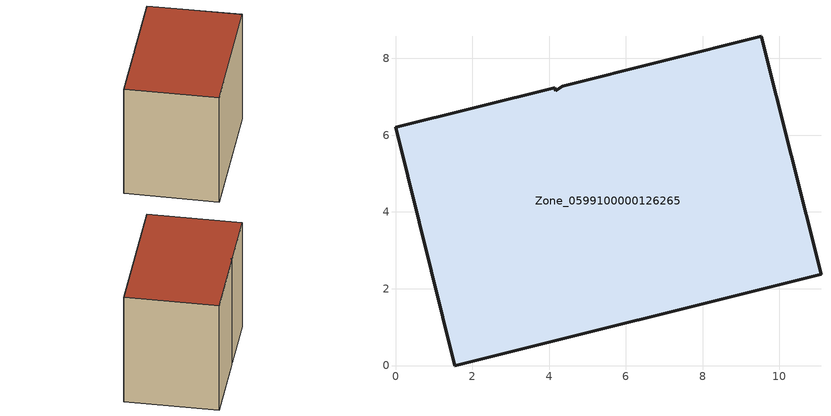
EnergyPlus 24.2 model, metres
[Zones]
Zone_0599100000126265
 floor ground (C_G): 4.15,7.23 4.17,7.15 4.34,7.28 9.53,8.57 11.08,2.38 1.54,0 0,6.2 z0
 wall outside (C_F): 11.08,2.38 9.53,8.57 4.34,7.28 4.17,7.15 4.15,7.23 0,6.2 1.54,0 11.08,2.38 z0:8.38
 roof outside (C_R): 4.17,7.15 4.15,7.23 0,6.2 1.54,0 11.08,2.38 9.53,8.57 4.34,7.28 z8.38
[BUILDING]
Pand.0599100000126265: North Axis=0; Terrain=City; Loads Convergence Tolerance Value=0.04; Temperature Convergence Tolerance Value=0.4; Solar Distribution=FullExterior; Maximum Number of Warmup Days=25; Minimum Number of Warmup Days=1
[Site:Location]
Rotterdam.The.Hague.AP_ZH_NLD Design_Conditions: Latitude=51.96; Longitude=4.45; Time Zone=1; Elevation=-4.5
[SITE:GROUNDTEMPERATURE:BUILDINGSURFACE]
18, 18, 18, 18, 18, 18, 18, 18, 18, 18, 18, 18
[MATERIAL] Thermal Absorptance=0.9; Solar Absorptance=0.7; Visible Absorptance=0.7
Name | Roughness | Thickness | Conductivity | Density | Specific Heat
G.TC.1965-1974 | MediumSmooth | 0.15 | 0.882353 | 540 | 1210
F.TC.1965-1974 | Rough | 0.3 | 0.697674 | 1920 | 840
R.TC.1965-1974 | MediumRough | 0.2 | 0.232558 | 1500 | 1000
[CONSTRUCTION]
C_G: G.TC.1965-1974
C_F: F.TC.1965-1974
C_R: R.TC.1965-1974
[ZONE]
Zone_0599100000126265: Type=1; Multiplier=1; Ceiling Height=Autocalculate; Volume=Autocalculate; Floor Area=autocalculate; Part of Total Floor Area=Yes
[ZONEINFILTRATION:DESIGNFLOWRATE]
Infil_Zone_0599100000126265: Zone or ZoneList or Space or SpaceList=Zone_0599100000126265; Schedule=AlwaysOn; Design Flow Rate Calculation Method=Flow/Area; Flow Rate per Floor Area=0.003; Constant Term Coefficient=1; Temperature Term Coefficient=0; Velocity Term Coefficient=0; Velocity Squared Term Coefficient=0
[HVACTEMPLATE:ZONE:IDEALLOADSAIRSYSTEM]
Zone_0599100000126265: Maximum Heating Supply Air Temperature=50; Minimum Cooling Supply Air Temperature=13; Maximum Heating Supply Air Humidity Ratio=0.0156; Minimum Cooling Supply Air Humidity Ratio=0.0077; Heating Limit=NoLimit; Cooling Limit=NoLimit; Dehumidification Control Type=ConstantSensibleHeatRatio; Cooling Sensible Heat Ratio=0.7; Dehumidification Setpoint=60; Humidification Control Type=None; Humidification Setpoint=30; Outdoor Air Method=None; Outdoor Air Flow Rate per Person=0.00944; Outdoor Air Flow Rate per Zone Floor Area=0; Outdoor Air Flow Rate per Zone=0; Demand Controlled Ventilation Type=None; Outdoor Air Economizer Type=NoEconomizer; Heat Recovery Type=None; Sensible Heat Recovery Effectiveness=0.7; Latent Heat Recovery Effectiveness=0.65
[ZONECONTROL:THERMOSTAT]
ThermostatControl_Zone_0599100000126265: Zone or ZoneList=Zone_0599100000126265; Control Type Schedule=DualSetpointControlType; Control 1=Thermostat_Zone_0599100000126265; Temperature Difference Between Cutout And Setpoint=0
[THERMOSTATSETPOINT:DUALSETPOINT]
Thermostat_Zone_0599100000126265: Heating Setpoint Temperature Schedule=HeatingSetpoint_Zone_0599100000126265; Cooling Setpoint Temperature Schedule=CoolingSetpoint_Zone_0599100000126265
[SCHEDULE:COMPACT]
HeatingSetpoint_Zone_0599100000126265: Through: 12/31, For: AllDays, Until: 24:00, 21
CoolingSetpoint_Zone_0599100000126265: Through: 12/31, For: AllDays, Until: 24:00, 24
DualSetpointControlType: Through: 12/31, For: AllDays, Until: 24:00, 4
AlwaysOn: Through: 12/31, For: AllDays, Until: 24:00, 1
